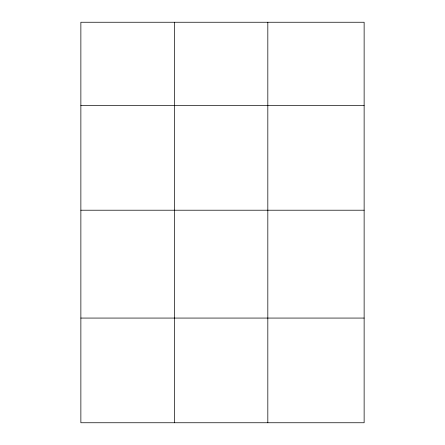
<?xml version="1.0" encoding="UTF-8"?>
<svg xmlns="http://www.w3.org/2000/svg" width="445" height="445" viewBox="0 0 445 445"><rect width="100%" height="100%" fill="white"/><g stroke="black" fill="none" stroke-linecap="round" stroke-linejoin="round"><path stroke-width="0.67" d="M364.132 210.212L364.132 22.25L80.868 22.25L80.868 422.75L364.132 422.75L364.132 210.212L80.868 210.212M80.868 105.532L364.132 105.532M80.868 318.069L364.132 318.069M267.823 22.25L267.823 422.75M174.345 22.25L174.345 422.75"/></g></svg>
